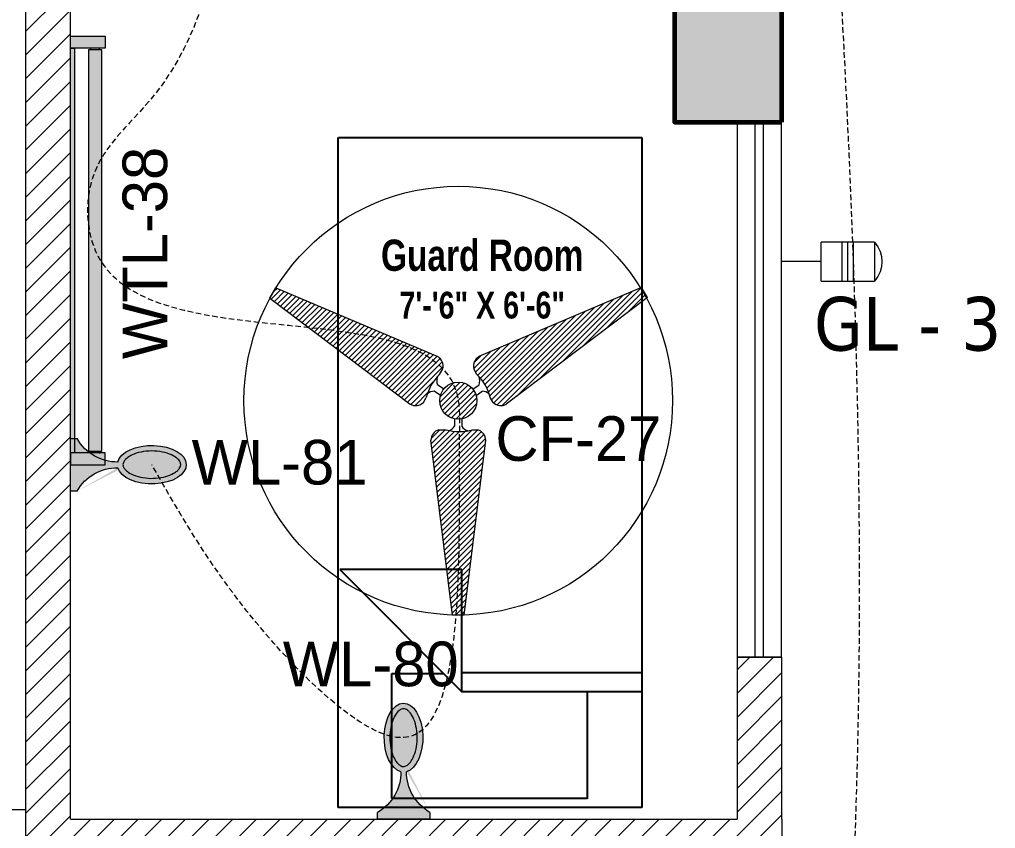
# Model space of a CAD drawing. Header units: inches. Extents: x 109699 to 44449955, y -10987 to 15824140.
# Drawn here: x 193122.8 to 193232.1, y -3118.4 to -3027.9 of the extents above; entities that cross this region are included whole.
import ezdxf

# ---------------------------------------------------------------- set-up
doc = ezdxf.new("R2010")
doc.units = ezdxf.units.IN
doc.header["$LTSCALE"] = 5
doc.header["$MEASUREMENT"] = 0
doc.linetypes.add('DASHDOT', pattern=[1, 0.5, -0.25, 0, -0.25])
doc.linetypes.add('DASHED2', pattern=[0.375, 0.25, -0.125])
doc.layers.get('0').update_dxf_attribs({"color": 123})
for name, color, linetype, lineweight in [('@NORMAL', 7, 'Continuous', 5), ('cloumn', 253, 'Continuous', 60), ('collum', 8, 'Continuous', 70), ('E-BK', 1, 'Continuous', 15), ('E-CF-Ceiling-Fan', 30, 'Continuous', 13), ('E-Con-Point', 5, 'DASHED2', 13), ('E-WL-Wall-Light', 232, 'Continuous', 15), ('E-WTL-Wall-Tube-Light', 6, 'Continuous', 15), ('GL', 7, 'Continuous', 5), ('glass', 140, 'Continuous', 18), ('ha', 252, 'Continuous', 5), ('HATCH2', 253, 'Continuous', 15), ('Low height wall', 7, 'Continuous', 9), ('SB', 1, 'DASHDOT', 20), ('WALL-1', 8, 'Continuous', 9)]:
    doc.layers.add(name, color=color, linetype=linetype, lineweight=lineweight)
doc.layers.add('FURNITURES', color=34, linetype='Continuous')
doc.layers.add('T', color=8, linetype='Continuous')
doc.styles.add('ARIAL', font='arial.ttf', dxfattribs={"width": 0.8, "height": 48})
doc.styles.add('MtXpl_Tahoma', font='tahoma.ttf')
doc.styles.get("Standard").update_dxf_attribs({"font": 'times.ttf'})

# ---------------------------------------------------------------- blocks, each defined once
blk = doc.blocks.new('coloumn-01')
at = {"layer": 'ha'}
h = blk.add_hatch(dxfattribs=at)
h.set_pattern_fill('AR-CONC', color=256, scale=0.5)
h.set_pattern_definition([(49.99999999999999, (0, 0), (3.586300913003767, -0.3137606749129755), [0.375, -4.125]), (355, (0, 0), (-0.693756668065, 3.760960668500059), [0.3, -3.3]), (100.45144446, (0.298858405, -0.02614672), (2.89254423363556, 3.447199954843147), [0.3187009599999999, -3.505710559999999]), (46.18420000000001, (0, 1), (5.336206653357862, -0.8275964039653827), [0.5625, -6.1875]), (96.63563549, (0.444683725, 0.931033465), (4.673309728371142, 4.870593003872752), [0.47805171, -5.258568799999999]), (351.1841639899999, (0, 1), (4.673309725273866, 4.870593001349951), [0.45, -4.950000005]), (21, (0.5, 0.75), (2.984535260592308, -2.013094453326694), [0.375, -4.125]), (326.0000000000001, (0.5, 0.75), (1.216576659607909, 3.625750225234265), [0.3, -3.3]), (71.45144474, (0.74871127, 0.58224213), (4.201111883649856, 1.612655764031769), [0.31870095, -3.50571056]), (37.50000000000001, (0, 0), (0.06079927658645334, 1.664469269156557), [0, -3.26, 0, -3.35, 0, -3.3125]), (7.499999999999999, (0, 0), (1.315347687210743, 1.972058559411801), [0, -1.91, 0, -3.185, 0, -1.2625]), (327.5, (-1.115, 0), (2.669112180862045, -0.1127743586718988), [0, -1.25, 0, -3.9, 0, -5.175]), (317.5, (-1.615, 0), (2.915930846711931, 0.5005249116615886), [0, -1.625, 0, -2.59, 0, -3.675])])
h.paths.add_polyline_path([(32128.44739975178, -2546319.049243456), (32092.44739975178, -2546319.049243456), (32092.44739975178, -2546331.049243456), (32128.44739975178, -2546331.049243456)])
h.paths.add_polyline_path([(32128.44739975189, -2546617.132962178), (32098.44739975189, -2546617.132962178), (32098.44739975189, -2546629.132962178), (32128.44739975189, -2546629.132962178)])
h.paths.add_polyline_path([(31978.51966727065, -2546605.132962178), (31966.51966727065, -2546605.132962178), (31966.51966727065, -2546635.132962178), (31978.51966727065, -2546635.132962178)])
h.paths.add_polyline_path([(31821.20333333506, -2546605.132962178), (31809.20333333506, -2546605.132962178), (31809.20333333506, -2546635.132962178), (31821.20333333506, -2546635.132962178)])
h.paths.add_polyline_path([(31689.20328743063, -2546611.133238418), (31677.20328743063, -2546611.133238418), (31677.20328743063, -2546635.133238418), (31689.20328743063, -2546635.133238418)])
h.paths.add_polyline_path([(31417.20347832461, -2546611.132962178), (31405.20347832461, -2546611.132962178), (31405.20347832461, -2546635.132962178), (31417.20347832461, -2546635.132962178)])
h.paths.add_polyline_path([(31435.20347912709, -2546415.348983645), (31405.20347912709, -2546415.348983645), (31405.20347912709, -2546427.348983645), (31435.20347912709, -2546427.348983645)])
h.paths.add_polyline_path([(31633.74647668525, -2546415.348983645), (31603.74647668525, -2546415.348983645), (31603.74647668525, -2546427.348983645), (31633.74647668525, -2546427.348983645)])
h.paths.add_polyline_path([(31821.20245073218, -2546319.049243455), (31809.20245073218, -2546319.049243455), (31809.20245073218, -2546349.049243455), (31821.20245073218, -2546349.049243455)])
h.paths.add_polyline_path([(31996.51966727068, -2546319.049243455), (31966.51966727068, -2546319.049243455), (31966.51966727068, -2546331.049243455), (31996.51966727068, -2546331.049243455)])
h.paths.add_polyline_path([(31581.74648750067, -2546291.049243452), (31541.74648750067, -2546291.049243452), (31541.74648750067, -2546301.049243452), (31581.74648750067, -2546301.049243452)])
h.paths.add_polyline_path([(31485.74647668505, -2546261.049243452), (31475.74647668505, -2546261.049243452), (31475.74647668505, -2546301.049243452), (31485.74647668505, -2546301.049243452)])
h.paths.add_polyline_path([(31581.74648750064, -2546206.049278549), (31521.74648750064, -2546206.049278549), (31521.74648750064, -2546216.049243455), (31581.74648750064, -2546216.049243455)])
h.paths.add_polyline_path([(31435.20347595899, -2546206.049243455), (31405.20347595899, -2546206.049243455), (31405.20347595899, -2546218.049243455), (31435.20347595899, -2546218.049243455)])
h.paths.add_polyline_path([(31435.20347912709, -2546094.049243455), (31405.20347912709, -2546094.049243455), (31405.20347912709, -2546106.049243455), (31435.20347912709, -2546106.049243455)])
h.paths.add_polyline_path([(31583.74647668522, -2546094.049243455), (31547.74647668522, -2546094.049243455), (31547.74647668522, -2546106.049243455), (31583.74647668522, -2546106.049243455)])
h.paths.add_polyline_path([(31775.41359277777, -2546094.049243455), (31763.41359277777, -2546094.049243455), (31763.41359277777, -2546124.049243455), (31775.41359277777, -2546124.049243455)])
h.paths.add_polyline_path([(32059.80123907101, -2546094.049243455), (32047.80123907101, -2546094.049243455), (32047.80123907101, -2546124.049243455), (32059.80123907101, -2546124.049243455)])
h.paths.add_polyline_path([(32058.06771510976, -2545913.633020405), (32028.06771510976, -2545913.633020405), (32028.06771510976, -2545925.633020405), (32058.06771510976, -2545925.633020405)])
h.paths.add_polyline_path([(32048.06771510973, -2545722.712815279), (32036.06771510973, -2545722.712815279), (32036.06771510973, -2545746.712815279), (32048.06771510973, -2545746.712815279)])
h.paths.add_polyline_path([(31799.41359277774, -2545913.633020405), (31763.41359277774, -2545913.633020405), (31763.41359277774, -2545925.633020405), (31799.41359277774, -2545925.633020405)])
h.paths.add_polyline_path([(31591.53986684192, -2545945.049243456), (31561.31223659915, -2545945.049243456), (31561.31223659915, -2545957.049243456), (31591.53986684192, -2545957.049243456)])
h.paths.add_polyline_path([(31435.20347912709, -2545945.049243456), (31405.20347912709, -2545945.049243456), (31405.20347912709, -2545957.049243456), (31435.20347912709, -2545957.049243456)])
h.paths.add_polyline_path([(31429.2035252499, -2545715.383477275), (31405.2035252499, -2545715.383477275), (31405.2035252499, -2545727.383477275), (31429.2035252499, -2545727.383477275)])
h.paths.add_polyline_path([(31605.53986684192, -2545715.383237123), (31581.53986684192, -2545715.383237123), (31581.53986684192, -2545727.383237123), (31605.53986684192, -2545727.383237123)])
h.paths.add_polyline_path([(31775.41359277774, -2545711.610186095), (31763.41359277774, -2545711.610186095), (31763.41359277774, -2545735.610186095), (31775.41359277774, -2545735.610186095)])
at = {"layer": 'cloumn', "elevation": -16.13078112505414}
blk.add_lwpolyline([(32048.06771510973, -2545746.712815279), (32048.06771510973, -2545722.712815279), (32036.06771510973, -2545722.712815279), (32036.06771510973, -2545746.712815279)], close=True, dxfattribs=at)
blk = doc.blocks.new('bed')
at = {"layer": 'FURNITURES', "linetype": 'Continuous'}
for p, q in [((21135.60788102815, -2534898.515133085, -16.78718324866936), (21210.61061402815, -2534898.515133085, -16.78718324866936)), ((21135.60788102815, -2534932.515183085, -16.78718324866936), (21135.60788102815, -2534898.515133085, -16.78718324866936)), ((21162.24788102816, -2534898.675133085, -16.78718324866936), (21148.56788102817, -2534912.355233085, -16.78718324866936)), ((21162.24788102816, -2534912.355233085, -16.78718324866936), (21162.24788102816, -2534898.675133085, -16.78718324866936)), ((21210.60788302816, -2534898.519833085, -16.78718324866936), (21210.60788302816, -2534932.515183085, -16.78718324866936)), ((21136.60788102815, -2534904.515133085, -16.78718324866936), (21150.60788102815, -2534904.515133085, -16.78718324866936)), ((21136.60788102815, -2534926.391733085, -16.78718324866936), (21136.60788102815, -2534904.515133085, -16.78718324866936)), ((21150.60788102815, -2534904.515133085, -16.78718324866936), (21150.60788102815, -2534910.297833085, -16.78718324866936)), ((21148.56788102817, -2534932.515183085, -16.78718324866936), (21148.56788102817, -2534912.355233085, -16.78718324866936)), ((21148.56788102817, -2534912.355233085, -16.78718324866936), (21162.24788102816, -2534912.355233085, -16.78718324866936)), ((21150.72788102814, -2534912.355233085, -16.78718324866936), (21150.72788102814, -2534932.515183085, -16.78718324866936)), ((21148.56788102817, -2534926.395133085, -16.78718324866936), (21136.60010102816, -2534926.395133085, -16.78718324866936)), ((21210.60788302816, -2534932.515183085, -16.78718324866936), (21135.60788102815, -2534932.515183085, -16.78718324866936))]:
    blk.add_line(p, q, dxfattribs=at)
blk = doc.blocks.new('bs')
at = {"layer": 'E-BK'}
for p, q in [((-793.6107616202517, 1425.531798899594), (-793.6107616202517, 1433.501113548989)), ((-787.8528887823031, 1433.501113548989), (-793.6107616202514, 1433.501113548989)), ((-787.8528887823031, 1433.501113548989), (-787.8528887823031, 1425.531798899594)), ((-793.6107616202517, 1425.531798899594), (-787.8528887823031, 1425.531798899594)), ((-790.7318252012774, 1425.531798899594), (-790.7318252012774, 1419.63482280183))]:
    blk.add_line(p, q, dxfattribs=at)
at = {"layer": 'E-BK', "color": 5}
for p, q in [((-793.6107616202517, 1430.362221329489), (-787.8528887823031, 1430.362221329489)), ((-793.6107616202517, 1429.516456224291), (-787.8528887823031, 1429.516456224291)), ((-793.6107616202517, 1428.670698148449), (-787.8528887823031, 1428.670698148449))]:
    blk.add_line(p, q, dxfattribs=at)
at = {"layer": 'E-BK'}
blk.add_arc((-790.7318252012773, 1430.221002702818), 4.364332946471941, 48.72674153202249, 131.2732584679775, dxfattribs=at)
blk = doc.blocks.new('A$C63C712C3')
at = {"linetype": 'ByBlock', "ltscale": 0.5}
h = blk.add_hatch(color=256, dxfattribs=at)
h.dxf.hatch_style = 1
h.paths.add_polyline_path([(35.45815903441689, 102.6004051111813), (7.051254215184599e-05, 102.6004051111813), (7.051254215184599e-05, -1.4210854715202e-14), (35.45815903441689, 0)])
h.paths.add_polyline_path([(1235.458159034402, 102.6004051111813), (35.45815903441689, 102.6004051111813), (35.45815903441689, 90.19858873463818), (1235.458159034402, 90.19858873463818)])
h.paths.add_polyline_path([(1270.916247556277, 102.6004051111813), (1235.458159034402, 102.6004051111813), (1235.458159034402, -1.4210854715202e-14), (1270.916247556277, 0)])
h = blk.add_hatch(color=256, dxfattribs=at)
h.dxf.hatch_style = 1
h.set_gradient(color1=(255, 255, 0), rotation=269, name='CYLINDER')
h.paths.add_polyline_path([(1230.609335631336, 47.55507706388016), (39.80634735536296, 47.55507706388016), (39.80634735536296, 10.14120857274975), (1230.609335631336, 10.14120857274975)])
at = {"ltscale": 2}
for p, q in [((39.80314903250837, 42.02165198561852), (33.8373914979602, 42.02165198561852)), ((1230.612533954176, 42.02165198561852), (1236.578291488724, 42.02165198561852)), ((39.80314903250837, 15.93327464433969), (33.8373914979602, 15.93327464433969)), ((1230.612533954176, 15.93327464433969), (1236.578291488724, 15.93327464433969))]:
    blk.add_line(p, q, dxfattribs=at)
for points in [[(35.45815903441689, 102.6004051111813), (7.051254215184599e-05, 102.6004051111813), (7.051254215184599e-05, 0), (35.45815903441689, 0)], [(35.45815903441689, 102.6004051111813), (1235.458159034402, 102.6004051111813), (1235.458159034402, 90.19858873463818), (35.45815903441689, 90.19858873463818)], [(1235.458159034402, 102.6004051111813), (1270.916247556277, 102.6004051111813), (1270.916247556277, 0), (1235.458159034402, 0)], [(39.80634735536296, 47.55507706388016), (1230.609335631336, 47.55507706388016), (1230.609335631336, 10.14120857274975), (39.80634735536296, 10.14120857274975)]]:
    blk.add_lwpolyline(points, close=True, dxfattribs=at)
blk = doc.blocks.new('1')
at = {"layer": 'E-CF-Ceiling-Fan', "linetype": 'ByBlock', "ltscale": 0.5}
h = blk.add_hatch(dxfattribs=at)
h.set_pattern_fill('ANSI31', color=256, scale=10)
h.set_pattern_definition([(45, (0, 0), (-0.8838834764831843, 0.8838834764831844), [])])
edge = h.paths.add_edge_path()
edge.add_line((209066.544903523, -13067.11685315647), (209064.6438415694, -13070.41407147769))
edge.add_line((209064.6438415694, -13070.41407147769), (209110.249472843, -13104.88204089217))
edge.add_ellipse((209112.0161950886, -13101.65334947437), major_axis=(2.602475337466696, 2.602475337466696), ratio=0.9999999999999906, start_angle=196.3127629962977, end_angle=268.2872464290007)
edge.add_line((209114.5397230216, -13104.33244681023), (209115.4849750511, -13102.69748638713))
edge.add_ellipse((209130.2442591997, -13106.24386666673), major_axis=(10.7334356491749, 10.7334356491749), ratio=0.9999999999981393, start_angle=88.44228272541869, end_angle=121.48902709430789, ccw=False)
edge.add_line((209119.806567247, -13095.22262044099), (209120.8528262952, -13093.41295266685))
edge.add_ellipse((209117.2719126632, -13092.56276837834), major_axis=(2.602475337466932, 2.602475337466932), ratio=0.9999999999995292, start_angle=301.6440633906456, end_angle=373.6185468234727)
edge.add_line((209119.1884486464, -13089.4206917419), (209066.544903523, -13067.11685315647))
edge = h.paths.add_edge_path()
edge.add_ellipse((209131.089283705, -13116.74145270932), major_axis=(2.633110768784475, 2.633110768784475), ratio=0.9999999999997597, start_angle=316.8297377331859, end_angle=387.8389618723904)
edge.add_line((209132.1880164829, -13113.18345735742), (209130.5488454061, -13113.22495130345))
edge.add_ellipse((209126.3035237661, -13098.2962790596), major_axis=(-10.97469841933177, 10.97469841933177), ratio=0.9999999999999191, start_angle=145.1951729281282, end_angle=150.8743574177565, ccw=False)
edge.add_ellipse((209126.3035237661, -13098.2962790596), major_axis=(-10.97469841933177, 10.97469841933177), ratio=0.9999999999999191, start_angle=122.4336804261327, end_angle=145.1951729281282, ccw=False)
edge.add_ellipse((209126.3035237661, -13098.2962790596), major_axis=(-10.97469841933177, 10.97469841933177), ratio=0.9999999999999191, start_angle=118.5749297277244, end_angle=122.4336804261327, ccw=False)
edge.add_line((209121.9149097344, -13113.18345735741), (209119.5749032555, -13113.18345735741))
edge.add_ellipse((209120.6314155011, -13116.70924926331), major_axis=(2.602635845509655, 2.602635845509654), ratio=0.9999999999987026, start_angle=61.6809744807266, end_angle=133.6503259141647)
edge.add_line((209116.9517537436, -13116.62255417043), (209123.9933819142, -13173.42733947012))
edge.add_line((209123.9933819142, -13173.42733947012), (209127.784032512, -13173.43690240765))
edge.add_line((209127.784032512, -13173.43690240765), (209134.8111659948, -13116.62255417052))
h.paths.add_polyline_path([(209119.8508739552, -13103.74154532349, 1), (209131.9120457831, -13103.74154532349, 1)])
edge = h.paths.add_edge_path()
edge.add_line((209187.3717421067, -13070.20410122277), (209185.4890127634, -13066.97304093389))
edge.add_line((209185.4890127634, -13066.97304093389), (209132.574471092, -13089.4206917419))
edge.add_ellipse((209134.4910070752, -13092.56276837834), major_axis=(-2.602475337469112, 2.602475337469112), ratio=0.9999999999994945, start_angle=-13.61854682341294, end_angle=58.35593660933898)
edge.add_line((209130.9100934432, -13093.41295266685), (209131.9563524914, -13095.22262044099))
edge.add_ellipse((209121.5186605386, -13106.24386666673), major_axis=(10.73343564915542, 10.73343564915542), ratio=0.999999999999095, start_angle=328.5109729056215, end_angle=361.55771727458557, ccw=False)
edge.add_line((209136.2779446873, -13102.69748638713), (209137.2231967167, -13104.33244681019))
edge.add_ellipse((209139.7467246498, -13101.65334947437), major_axis=(-2.602475337469201, 2.602475337469201), ratio=0.9999999999990601, start_angle=91.71275357099776, end_angle=163.2982999863874)
edge.add_line((209141.4914892536, -13104.89395933078), (209187.3717421067, -13070.20410122277))
at = {"layer": 'E-CF-Ceiling-Fan', "ltscale": 10}
for p, q in [((209064.6438415694, -13070.41407147769), (209066.544903523, -13067.11685315647)), ((209066.544903523, -13067.11685315647), (209119.1884486464, -13089.42069174189)), ((209185.4947354289, -13066.97061323832), (209132.574471092, -13089.42069174189)), ((209187.3717421067, -13070.20410122277), (209185.4890127634, -13066.97304093388)), ((209064.6438415694, -13070.41407147769), (209110.249472843, -13104.88204089212)), ((209187.3717421067, -13070.20410122277), (209141.4914892536, -13104.8939593308)), ((209119.8065672471, -13095.2226204409), (209120.8528262952, -13093.41295266684)), ((209131.9563524913, -13095.2226204409), (209130.9100934432, -13093.41295266684)), ((209121.1873655701, -13099.95559165538), (209119.1343670181, -13098.56426171081)), ((209130.5755541683, -13099.95559165538), (209132.6285527202, -13098.56426171081)), ((209120.0894197592, -13102.06218894969), (209118.0923406337, -13100.70875594979)), ((209131.6734999792, -13102.06218894969), (209133.6705791047, -13100.70875594979)), ((209114.5397230216, -13104.33244681025), (209115.484975051, -13102.69748638717)), ((209137.2231967167, -13104.33244681025), (209136.2779446873, -13102.69748638717)), ((209124.6292368371, -13109.64068966342), (209124.6292368371, -13112.08558296959)), ((209126.9897148455, -13109.6694233058), (209126.9897148455, -13112.08558296959)), ((209119.5749032554, -13113.18345735741), (209121.9149097344, -13113.18345735741)), ((209130.5488454059, -13113.22495130345), (209132.1880164829, -13113.18345735741)), ((209123.9933819142, -13173.42733947012), (209116.9517537436, -13116.62255417042)), ((209127.784032512, -13173.43690240765), (209134.8111659948, -13116.62255417039)), ((209127.784032512, -13173.43690240765), (209123.9933819142, -13173.42733947012))]:
    blk.add_line(p, q, dxfattribs=at)
for radius in [69.69809221428028, 6.030585913961706]:
    blk.add_circle((209125.8814598692, -13103.74154532349), radius, dxfattribs=at)
for centre, major_axis, ratio, start_param, end_param in [((209117.2719126632, -13092.56276837834), (2.602475337466931, 2.602475337466931), 0.9999999999995293, 5.264682075261256, 6.520873788586199), ((209134.4910070752, -13092.56276837834), (-2.602475337469112, 2.602475337469112), 0.9999999999994945, -0.2376884814055706, 1.018503231918061), ((209130.2442591997, -13106.24386666673), (10.7334356491749, 10.7334356491749), 0.9999999999981393, 1.543609031538261, 2.120383527840273), ((209122.7572162564, -13097.18760929776), (-2.740456939066795, 2.740456939066795), 0.9999999999999716, 0.4622372466417044, 1.148537865656782), ((209121.5186605386, -13106.24386666673), (10.73343564915542, 10.73343564915542), 0.999999999999095, 5.733598106132978, 6.310372602436297), ((209129.0057034835, -13097.18760929378), (-2.740456939069299, 2.740456939069299), 0.9999999999990347, 3.56385111362636, 4.25015173105463), ((209118.1560665238, -13104.58382336606), (2.740456939070688, 2.740456939070688), 0.9999999999982624, 0.801841786050358, 1.428905426830904), ((209133.6068532084, -13104.58382336598), (-2.740456939075534, 2.740456939075535), 0.999999999998016, -1.428905429243861, -0.8018417876198008), ((209112.0161950886, -13101.65334947437), (2.602475337466696, 2.602475337466696), 0.9999999999999905, 3.426304077972683, 4.682495791295461), ((209139.7467246498, -13101.65334947437), (-2.602475337469201, 2.602475337469201), 0.9999999999990602, 1.600689515884098, 2.85688122920773), ((209121.4571744064, -13109.85887499457), (-2.740456939059593, 2.740456939059593), 0.9999999999952948, 2.745104486731238, 3.314940694839574), ((209130.1617772753, -13109.85887499338), (2.740456939059473, 2.740456939059473), 0.9999999999984862, 2.968244612714574, 3.636223092052213), ((209120.6314155011, -13116.70924926331), (2.602635845509655, 2.602635845509654), 0.9999999999987026, 1.076536090527279, 2.332638233565674), ((209126.3035237661, -13098.2962790596), (-10.97469841933177, 10.97469841933177), 0.999999999999919, 2.069522934069694, 2.63325429377058), ((209131.089283705, -13116.74145270932), (2.633110768784475, 2.633110768784475), 0.9999999999997595, 5.52972209167421, 6.769066852189965)]:
    blk.add_ellipse(centre, major_axis=major_axis, ratio=ratio, start_param=start_param, end_param=end_param, dxfattribs=at)
blk = doc.blocks.new('E-W-LIGHT')
at = {"linetype": 'ByBlock', "ltscale": 0.5}
h = blk.add_hatch(color=256, dxfattribs=at)
h.dxf.hatch_style = 1
h.set_gradient(color1=(255, 255, 255), color2=(255, 255, 0), name='CYLINDER')
edge = h.paths.add_edge_path()
edge.add_spline(control_points=[(-96.71110423948552, 1.235367220396483), (-96.8976251288622, 1.235367220396483), (-97.08530367817384, 1.204590695443009), (-97.49532330615068, 1.060408411101338), (-97.71769888777162, 0.9452617532663472), (-98.18859363857634, 0.6007580769133996), (-98.4360601757027, 0.3712016227401077), (-98.9274233233457, -0.2076466389563343), (-99.17095937526851, -0.5565722783421756), (-99.79256403547286, -1.649000525487912), (-100.1403411294208, -2.496475964584042), (-100.6655547252501, -4.389078901701514), (-100.8435119435345, -5.433326140728264), (-100.996858843053, -7.577941591604359), (-100.9723680002039, -8.677864733885961), (-100.7253955626443, -10.7881619923927), (-100.5027117058065, -11.79805679996582), (-99.90205506231798, -13.59089832466863), (-99.52349327352754, -14.37265162368595), (-98.79708591162027, -15.46144462183512), (-98.46289770719719, -15.83531695936959), (-97.82402795464219, -16.37320808014224), (-97.52292902289115, -16.53708124557815), (-97.0332651008719, -16.69867335386745), (-96.83300356165012, -16.72444707740215), (-96.42760539585558, -16.70413243760904), (-96.21918910161975, -16.65733367471884), (-95.75858057275782, -16.45705756399432), (-95.50712660475898, -16.30138572900886), (-94.98330090317799, -15.85001415615693), (-94.71221849052682, -15.55449414506236), (-94.18744122004225, -14.82684639582039), (-93.93399672563008, -14.39521060388152), (-93.32240182252819, -13.09860869282319), (-93.0057716383552, -12.13470487732181), (-92.57508722519842, -10.03980369670334), (-92.46055768618565, -8.90959698224412), (-92.45565766659526, -6.646794607945969), (-92.56528275998282, -5.514732191470296), (-92.98715107886524, -3.412587944823316), (-93.29985699109132, -2.443281268231641), (-93.99092435031811, -0.9549615958549695), (-94.34810290115182, -0.3877643056552464), (-95.07582621573985, 0.4836147841888085), (-95.44374809115733, 0.7854262440646148), (-96.01798165069457, 1.105607693885873), (-96.24029005175481, 1.180327462172805), (-96.53763867025813, 1.228459302029147), (-96.62438560181026, 1.235367220396483), (-96.71110423948552, 1.235367220396483)], knot_values=[0, 0, 0, 0, 0.194197829587449, 0.194197829587449, 0.388395659174898, 0.388395659174898, 0.582593488762347, 0.582593488762347, 0.776791318349796, 0.776791318349796, 1.110216687407361, 1.110216687407361, 1.443642056464925, 1.443642056464925, 1.77706742552249, 1.77706742552249, 2.110492794580054, 2.110492794580054, 2.443918163637619, 2.443918163637619, 2.701496175378678, 2.701496175378678, 2.959074187119738, 2.959074187119738, 3.169612053741, 3.169612053741, 3.380149920362263, 3.380149920362263, 3.590687786983526, 3.590687786983526, 3.801225653604789, 3.801225653604789, 4.011763520226051, 4.011763520226051, 4.360140390670959, 4.360140390670959, 4.708517261115867, 4.708517261115867, 5.056894131560775, 5.056894131560775, 5.405271002005684, 5.405271002005684, 5.69307956715584, 5.69307956715584, 5.980888132305996, 5.980888132305996, 6.192897451070847, 6.192897451070847, 6.283185307179586, 6.283185307179586, 6.283185307179586, 6.283185307179586], degree=3, periodic=0)
at = {"layer": 'E-WL-Wall-Light', "linetype": 'ByBlock', "ltscale": 0.5}
h = blk.add_hatch(color=256, dxfattribs=at)
h.dxf.hatch_style = 1
edge = h.paths.add_edge_path()
edge.add_ellipse((-96.71110423948552, -7.740473765769313), major_axis=(0, 10.71660606041263), ratio=0.559300439547623, start_angle=187.7376784571124, end_angle=531.0374031504149)
edge.add_arc((-112.001170541625, -18.46997501720373), 14.35701343791298, -60.53601194170483, 0.5736542653427819, ccw=False)
edge.add_line((-104.9392941575301, -30.97012448799713), (-104.939294157532, -33.06572841662167))
edge.add_line((-104.939294157532, -33.06572841662167), (-88.60969415754215, -33.06572841666017))
edge.add_line((-88.60969415754215, -33.06572841666017), (-88.60969415754002, -30.97012448799946))
edge.add_arc((-81.54781777344922, -18.46997501720374), 14.35701343791298, 179.559619270027, 240.5360119417236, ccw=False)
edge = h.paths.add_edge_path(flags=16)
edge.add_spline(control_points=[(-96.71110423948552, 1.235367220396483), (-96.8976251288622, 1.235367220396483), (-97.08530367817384, 1.204590695443009), (-97.49532330615068, 1.060408411101338), (-97.71769888777162, 0.9452617532663472), (-98.18859363857634, 0.6007580769133996), (-98.4360601757027, 0.3712016227401077), (-98.9274233233457, -0.2076466389563343), (-99.17095937526851, -0.5565722783421756), (-99.79256403547286, -1.649000525487912), (-100.1403411294208, -2.496475964584042), (-100.6655547252501, -4.389078901701514), (-100.8435119435345, -5.433326140728264), (-100.996858843053, -7.577941591604359), (-100.9723680002039, -8.677864733885961), (-100.7253955626443, -10.7881619923927), (-100.5027117058065, -11.79805679996582), (-99.90205506231798, -13.59089832466863), (-99.52349327352754, -14.37265162368595), (-98.79708591162027, -15.46144462183512), (-98.46289770719719, -15.83531695936959), (-97.82402795464219, -16.37320808014224), (-97.52292902289115, -16.53708124557815), (-97.0332651008719, -16.69867335386745), (-96.83300356165012, -16.72444707740215), (-96.42760539585558, -16.70413243760904), (-96.21918910161975, -16.65733367471884), (-95.75858057275782, -16.45705756399432), (-95.50712660475898, -16.30138572900886), (-94.98330090317799, -15.85001415615693), (-94.71221849052682, -15.55449414506236), (-94.18744122004225, -14.82684639582039), (-93.93399672563008, -14.39521060388152), (-93.32240182252819, -13.09860869282319), (-93.0057716383552, -12.13470487732181), (-92.57508722519842, -10.03980369670334), (-92.46055768618565, -8.90959698224412), (-92.45565766659526, -6.646794607945969), (-92.56528275998282, -5.514732191470296), (-92.98715107886524, -3.412587944823316), (-93.29985699109132, -2.443281268231641), (-93.99092435031811, -0.9549615958549695), (-94.34810290115182, -0.3877643056552464), (-95.07582621573985, 0.4836147841888085), (-95.44374809115733, 0.7854262440646148), (-96.01798165069457, 1.105607693885873), (-96.24029005175481, 1.180327462172805), (-96.53763867025813, 1.228459302029147), (-96.62438560181026, 1.235367220396483), (-96.71110423948552, 1.235367220396483)], knot_values=[0, 0, 0, 0, 0.194197829587449, 0.194197829587449, 0.388395659174898, 0.388395659174898, 0.582593488762347, 0.582593488762347, 0.776791318349796, 0.776791318349796, 1.110216687407361, 1.110216687407361, 1.443642056464925, 1.443642056464925, 1.77706742552249, 1.77706742552249, 2.110492794580054, 2.110492794580054, 2.443918163637619, 2.443918163637619, 2.701496175378678, 2.701496175378678, 2.959074187119738, 2.959074187119738, 3.169612053741, 3.169612053741, 3.380149920362263, 3.380149920362263, 3.590687786983526, 3.590687786983526, 3.801225653604789, 3.801225653604789, 4.011763520226051, 4.011763520226051, 4.360140390670959, 4.360140390670959, 4.708517261115867, 4.708517261115867, 5.056894131560775, 5.056894131560775, 5.405271002005684, 5.405271002005684, 5.69307956715584, 5.69307956715584, 5.980888132305996, 5.980888132305996, 6.192897451070847, 6.192897451070847, 6.283185307179586, 6.283185307179586, 6.283185307179586, 6.283185307179586], degree=3, periodic=0)
for p, q in [((-104.9392941575301, -30.97012448799713), (-104.939294157532, -33.06572841662167)), ((-104.939294157532, -33.06572841662167), (-88.60969415754215, -33.06572841666017)), ((-88.60969415754215, -33.06572841666017), (-88.60969415754002, -30.97012448803655))]:
    blk.add_line(p, q)
at = {"linetype": 'ByBlock', "ltscale": 0.5}
for centre, start, end in [((-112.001170541625, -18.46997501720374), 299.4639880582952, 0.5736542653427851), ((-81.54781777344922, -18.46997501720374), 179.4263457346572, 240.5360119417045)]:
    blk.add_arc(centre, 14.35701343791298, start, end, dxfattribs=at)
blk.add_ellipse((-96.71110423948552, -7.740473765769313), major_axis=(0, 10.71660606041263), ratio=0.559300439547623, start_param=3.276640619127039, end_param=9.268351136215248, dxfattribs=at)
blk.add_open_spline([(-96.71110423948552, 1.235367220396483), (-96.8976251288622, 1.235367220396483), (-97.08530367817384, 1.204590695443009), (-97.49532330615068, 1.060408411101338), (-97.71769888777162, 0.9452617532663472), (-98.18859363857634, 0.6007580769133996), (-98.4360601757027, 0.3712016227401077), (-98.9274233233457, -0.2076466389563343), (-99.17095937526851, -0.5565722783421756), (-99.79256403547286, -1.649000525487912), (-100.1403411294208, -2.496475964584042), (-100.6655547252501, -4.389078901701514), (-100.8435119435345, -5.433326140728264), (-100.996858843053, -7.577941591604359), (-100.9723680002039, -8.677864733885961), (-100.7253955626443, -10.7881619923927), (-100.5027117058065, -11.79805679996582), (-99.90205506231798, -13.59089832466863), (-99.52349327352754, -14.37265162368595), (-98.79708591162027, -15.46144462183512), (-98.46289770719719, -15.83531695936959), (-97.82402795464219, -16.37320808014224), (-97.52292902289115, -16.53708124557815), (-97.0332651008719, -16.69867335386745), (-96.83300356165012, -16.72444707740215), (-96.42760539585558, -16.70413243760904), (-96.21918910161975, -16.65733367471884), (-95.75858057275782, -16.45705756399432), (-95.50712660475898, -16.30138572900886), (-94.98330090317799, -15.85001415615693), (-94.71221849052682, -15.55449414506236), (-94.18744122004225, -14.82684639582039), (-93.93399672563008, -14.39521060388152), (-93.32240182252819, -13.09860869282319), (-93.0057716383552, -12.13470487732181), (-92.57508722519842, -10.03980369670334), (-92.46055768618565, -8.90959698224412), (-92.45565766659526, -6.646794607945969), (-92.56528275998282, -5.514732191470296), (-92.98715107886524, -3.412587944823316), (-93.29985699109132, -2.443281268231641), (-93.99092435031811, -0.9549615958549695), (-94.34810290115182, -0.3877643056552464), (-95.07582621573985, 0.4836147841888085), (-95.44374809115733, 0.7854262440646148), (-96.01798165069457, 1.105607693885873), (-96.24029005175481, 1.180327462172805), (-96.53763867025813, 1.228459302029147), (-96.62438560181026, 1.235367220396483), (-96.71110423948552, 1.235367220396483)], degree=3, knots=[0, 0, 0, 0, 0.194197829587449, 0.194197829587449, 0.388395659174898, 0.388395659174898, 0.582593488762347, 0.582593488762347, 0.776791318349796, 0.776791318349796, 1.110216687407361, 1.110216687407361, 1.443642056464925, 1.443642056464925, 1.77706742552249, 1.77706742552249, 2.110492794580054, 2.110492794580054, 2.443918163637619, 2.443918163637619, 2.701496175378678, 2.701496175378678, 2.959074187119738, 2.959074187119738, 3.169612053741, 3.169612053741, 3.380149920362263, 3.380149920362263, 3.590687786983526, 3.590687786983526, 3.801225653604789, 3.801225653604789, 4.011763520226051, 4.011763520226051, 4.360140390670959, 4.360140390670959, 4.708517261115867, 4.708517261115867, 5.056894131560775, 5.056894131560775, 5.405271002005684, 5.405271002005684, 5.69307956715584, 5.69307956715584, 5.980888132305996, 5.980888132305996, 6.192897451070847, 6.192897451070847, 6.283185307179586, 6.283185307179586, 6.283185307179586, 6.283185307179586], dxfattribs=at)

msp = doc.modelspace()

# ---------------------------------------------------------------- hatches: boundary and pattern name
at = {"layer": 'HATCH2'}
h = msp.add_hatch(dxfattribs=at)
h.set_pattern_fill('ANSI31', color=256, scale=15, angle=-2.544443745170813e-14)
h.set_pattern_definition([(44.99999999999996, (140764.1268593164, 2531389.256548782), (-1.325825214724776, 1.325825214724777), [])])
h.paths.add_polyline_path([(193208.1154070399, -3099.243988972905), (193203.1487896473, -3099.243988972905), (193203.1487896473, -3117.360945455081), (193128.4946673151, -3117.361528211555), (193128.4946673152, -3004.360945455081), (193123.4946673153, -3004.360945455081), (193123.5008505732, -3416.69909866229), (193128.5008505732, -3416.699681068587), (193128.4946673152, -3122.360945455081), (193208.1728531804, -3122.360945455081)])

# ---------------------------------------------------------------- linework, layer by layer
at = {"layer": '@NORMAL', "color": 7}
msp.add_line((193208.1487896473, -3028.362961688361, 0.958505794565017), (193208.1487896473, -3034.360945455081, 0.3846634290586337), dxfattribs=at)
at = {"layer": '@NORMAL'}
for p, q in [((193203.1487896473, -3039.360945455081, 0.6384013092243634), (193206.5713681527, -3039.360945455081, 0.4846634290591467)), ((192931.4946673152, -3116.283166709172, 0.4876822178598879), (193123.4946688952, -3116.283170079629, 0.3910810006004546))]:
    msp.add_line(p, q, dxfattribs=at)
at = {"layer": 'E-Con-Point', "ltscale": 0.5}
for points in [[(193221.2236216675, -3659.788532685595, 0.5590410111768203), (193277.3515625, -3637.546875, 0.6832439349145716), (193293.00390625, -3628.1953125, 0.6832439349145716), (193307.77734375, -3605.37890625), (193314.57421875, -3566.1328125), (193265.7734375, -3386.7421875), (193262.9588560395, -3369.304684478221, 0.4783989405265523), (193254.8872004331, -3317.709452745945), (193241.6740033845, -3252.614481595286, 0.2846634290586749), (193240.38671875, -3199.6484375, 0.2846634290586749), (193216.1189956437, -3167.624387128682, 0.6882906862028894), (193215, -3145.09765625, 0.6882906862028894), (193216.1919348215, -3054.962439762261, -0.09428638282484059), (193210.3468670681, -2958.144753783602, 0.9022312606696126)], [(192859.1094902584, -2979.129426081303, 0.5707480734968842), (192867.66796875, -3210.36328125), (192918.7989463616, -3432.995952102489, 0.4623314303895237), (193053.99609375, -3600.88671875, 0.03365271675040582), (193221.2236216675, -3659.788532685583, 0.559041011176437)], [(193134.196024489, -3011.244881146303, -13.71501677771691), (193144.06640625, -3017.27734375, -0.03798445667483763), (193138.3203125, -3035.750000000061, 0.4343282577330881), (193130.9540607652, -3045.619111405403, 0.5355352672481791), (193131.2801512567, -3053.720137776038, 0.4343282577330881), (193171.9296170835, -3070.523483306079), (193172.0492671618, -3073.992773737067), (193165.7989015057, -3108.241214969732, 0.4846634290582734), (193150.3207043504, -3096.576138349649, 0.5424912598832382), (193137.6143908283, -3077.687858750587, 0.4343282577330881)], [(192833.9565745222, -3117.294127018905), (192833.9821081958, -3287.544230461569), (192818.7887937057, -3432.897368852498), (192818.26953125, -3446.125), (192939.6640625, -3504.8828125), (193025.8984375, -3528.89453125), (193185.82421875, -3612.09375), (193221.2236216675, -3659.78853268557, 0.5590410111768405)]]:
    msp.add_spline(points, degree=3, dxfattribs=at)
at = {"layer": 'glass', "elevation": -0.09428638282484059}
msp.add_lwpolyline([(193205.1487896473, -3099.243988972905), (193206.1154070399, -3099.243988972905), (193206.1154070399, -3039.362961688827), (193205.1487896473, -3039.362961688827)], close=True, dxfattribs=at)
at = {"layer": 'Low height wall', "elevation": -0.09428638282484059}
msp.add_lwpolyline([(193203.1487896473, -3099.243988972905), (193208.1154070399, -3099.243988972905), (193208.1154070399, -3039.362961688827), (193203.1487896473, -3039.362961688827)], close=True, dxfattribs=at)
at = {"layer": 'SB', "ltscale": 0.5}
msp.add_spline([(193142.880120234, -3719.094358087466, 0.2841549535469002), (193114.8203125, -3636.00390625), (193106.05078125, -3380.9140625), (193113.3281249935, -3206.283169901156, 0.3961961066187733), (193113.7890625, -3136.0234375), (193114.48046875, -3075.359375, -1.289470276849853), (193114.453125, -3034.62109375, 1.055486001032119), (193120.9921875, -3013.3203125, 0.9468120338202554), (193126.1171875, -3011.8125), (193134.1960244889, -3011.244881146302, -13.71501677771691)], degree=3, dxfattribs=at)
at = {"layer": 'WALL-1'}
for p, q in [((193123.4946784189, -3416.699389865438, 0.4683144132678549), (193123.4946673153, -3004.360945455081, -33.02554563958398)), ((193128.4946673152, -3117.360945455081, 0.3879782502972482), (193128.4946673152, -3004.360945455081, -33.02554563958399)), ((193128.4946673152, -3117.360945455081, 0.3879782502972482), (193128.4946673152, -3099.360945455081, 0.3873501789045974)), ((193128.4946673152, -3117.360945455081, 0.4846634290582728), (193203.1487896473, -3117.360945455081, 0.484663429058274)), ((193208.1728531804, -3117.360945455081, 1.258505794565167), (193208.1728531804, -3122.360945455081, 0.5846634290597663))]:
    msp.add_line(p, q, dxfattribs=at)
at = {"layer": 'WALL-1', "elevation": 1.158505794565167}
msp.add_lwpolyline([(193208.1728531804, -3117.360945455081), (193208.1728531804, -3099.243988972905), (193203.1487896473, -3099.243988972905), (193203.1487896473, -3117.360945455081)], dxfattribs=at)

# ---------------------------------------------------------------- block references
at = {"layer": '@NORMAL'}
msp.add_blockref('coloumn-01', (161160.0810745389, 2542707.34985359, 17.1892869196193), dxfattribs=at)
at = {"layer": 'collum', "linetype": 'ByBlock', "xscale": 0.3443422802191388, "yscale": 0.3443422802191388, "zscale": 0.3443422802191388}
msp.add_blockref('1', (121161.0467423548, 1441.648759812872), dxfattribs=at)
at = {"layer": 'E-BK', "color": 5, "xscale": -0.7528878284414805, "yscale": 0.7528878284501843, "zscale": 0.7528878284442684, "rotation": 269.9991720482258}
msp.add_blockref('bs', (192139.2982310611, -2459.614511308961, -0.09428638282484059), dxfattribs=at)
at = {"layer": 'E-WL-Wall-Light', "xscale": -0.3601041968213394, "yscale": 0.3601041968213394, "zscale": 0.3601041968213394, "rotation": 270}
msp.add_blockref('E-W-LIGHT', (193140.401774889, -3042.861781058346, 0.4343282577330881), dxfattribs=at)
at = {"layer": 'E-WL-Wall-Light', "xscale": -0.3601041968213394, "yscale": 0.3601041968213394, "zscale": 0.3601041968213394}
msp.add_blockref('E-W-LIGHT', (193130.9728269898, -3105.453837881294, 0.4846634290582734), dxfattribs=at)
at = {"layer": 'E-WTL-Wall-Tube-Light', "xscale": 0.03776802766688649, "yscale": 0.03776802766688649, "zscale": 0.03776802766688649, "rotation": 90.00000216131549}
msp.add_blockref('A$C63C712C3', (193132.3696896178, -3077.710685066682, 0.4343282577330881), dxfattribs=at)
at = {"layer": 'FURNITURES', "rotation": 89.99999999999997}
msp.add_blockref('bed', (-2341740.017383114, -24251.67820014664, 17.47184667772763), dxfattribs=at)

# ---------------------------------------------------------------- texts
at = {"layer": 'E-CF-Ceiling-Fan', "color": 1, "insert": (193176.0885927304, -3072.264018963548), "char_height": 5, "width": 24.08470202641911, "attachment_point": 1}
msp.add_mtext('{\\fCentury Gothic|b0|i0|c0|p34;\\C256;CF-27}', dxfattribs=at)
at = {"layer": 'E-WL-Wall-Light', "char_height": 5, "width": 24.08470202641911, "attachment_point": 1}
for s, insert in [('{\\fCentury Gothic|b0|i0|c0|p34;WL-81}', (193142.0647291107, -3074.912118318767, 0.4822564936182067)), ('{\\fCentury Gothic|b0|i0|c0|p34;WL-80}', (193152.277521848, -3097.491340406898, 0.4822564936182067))]:
    msp.add_mtext(s, dxfattribs=dict(at, insert=insert))
at = {"layer": 'E-WTL-Wall-Tube-Light', "color": 1, "insert": (193134.3292588511, -3065.883328618984, 0.4343282577330881), "char_height": 5, "width": 24.08470202641911, "attachment_point": 1, "rotation": 90.00000216131549}
msp.add_mtext('{\\fCentury Gothic|b0|i0|c0|p34;\\C256;WTL-38}', dxfattribs=at)
at = {"layer": 'GL', "color": 7, "style": 'MtXpl_Tahoma'}
msp.add_text('GL - 31', height=6, rotation=359.9999999999999, dxfattribs=at).set_placement((193211.7622986372, -3064.913504594895, -0.09428638282484059))
at = {"layer": 'T', "ltscale": 0.5, "insert": (193174.6128443681, -3052.495375496617, 0.2072378954951262), "char_height": 3.5, "attachment_point": 2, "rotation": 359.99984094720685, "style": 'ARIAL'}
msp.add_mtext_dynamic_manual_height_columns('\\A1;{\\fCentury Gothic|b1|i0|c0|p34;Guard Room\\P\\H0.85714x;7\'-\'6" X 6\'-6"}', width=46.47470940060316, gutter_width=240, heights=[0], dxfattribs=at)

doc.saveas('drawing.dxf')
